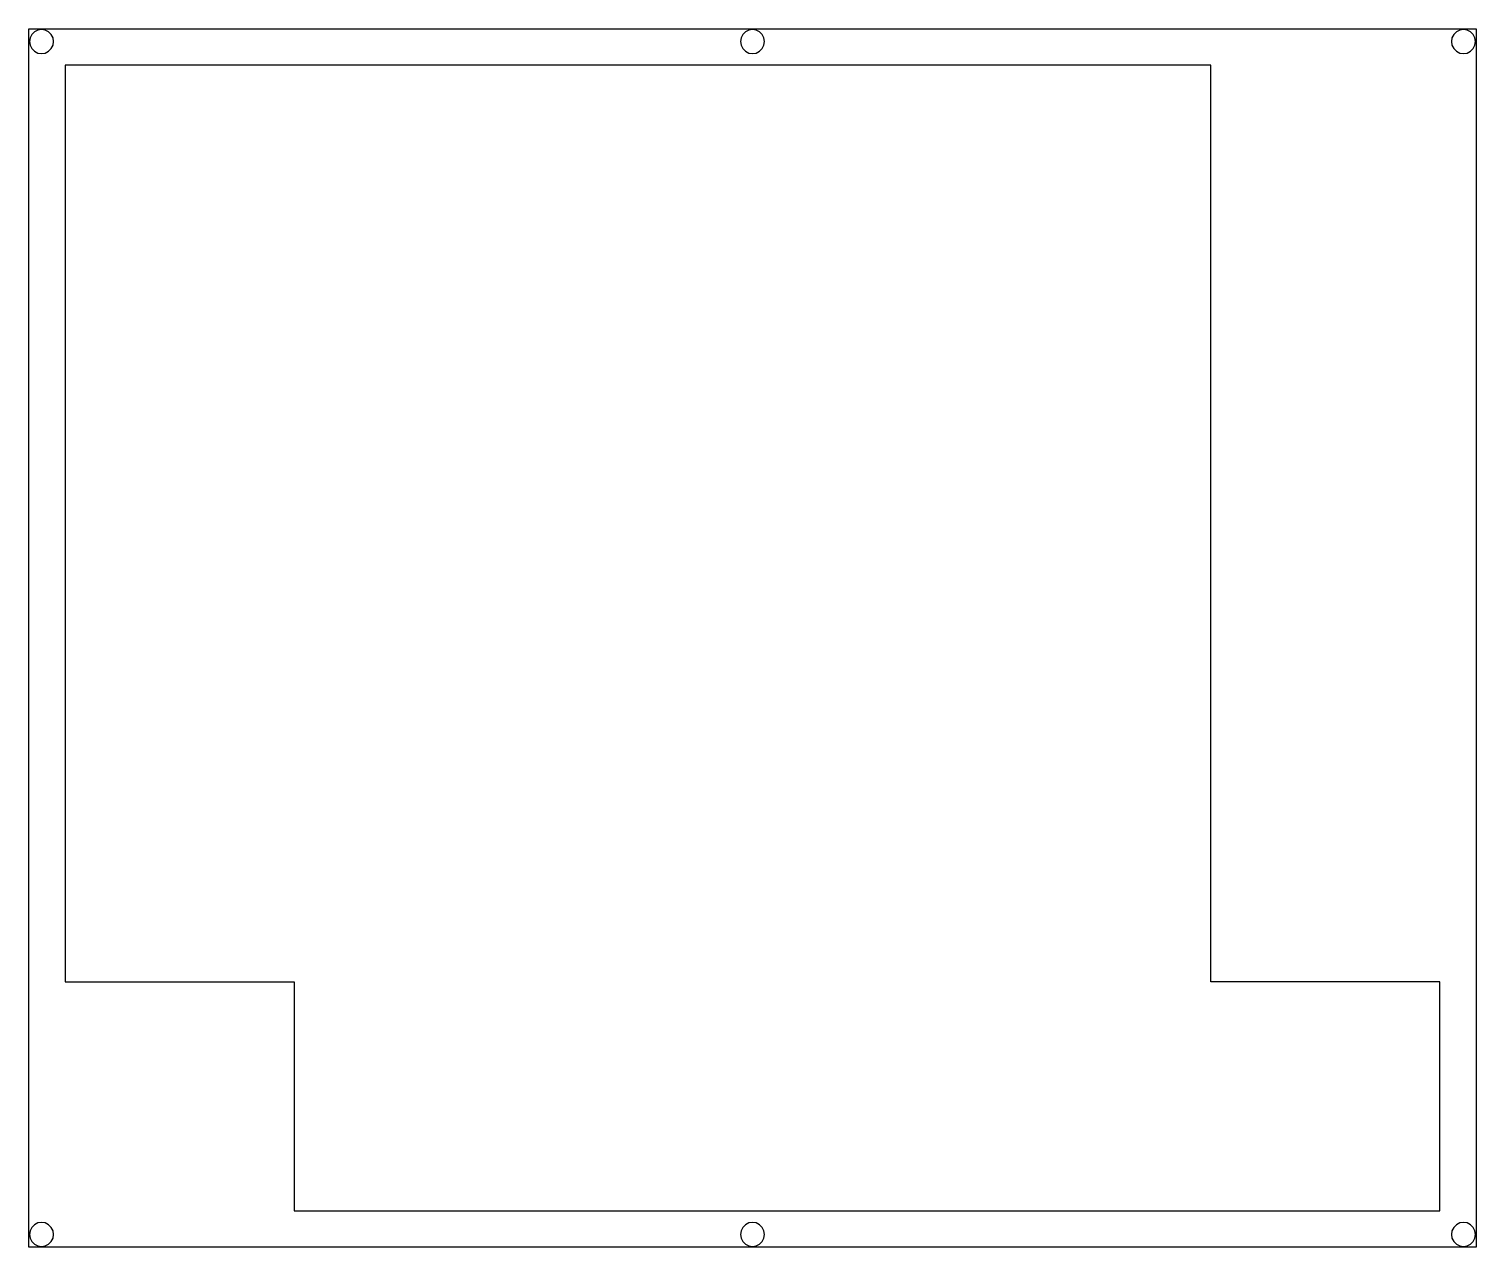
# Model space of a CAD drawing. Extents: x 0 to 120, y 0 to 102.
import ezdxf

# ---------------------------------------------------------------- set-up
doc = ezdxf.new("R2010")
doc.units = 0
doc.layers.get('0').update_dxf_attribs({"linetype": 'CONTINUOUS'})

msp = doc.modelspace()

# ---------------------------------------------------------------- linework, layer by layer
at = {"color": 0}
for p, q in [((0.095085, 101.505), (120.395, 101.505)), ((0.095085, 0.254937), (0.095085, 101.505)), ((0.558105, 101.265), (0.334863, 101.043)), ((0.835092, 101.407), (0.558105, 101.265)), ((1.14515, 101.457), (0.835092, 101.407)), ((1.45383, 101.407), (1.14515, 101.457)), ((1.7322, 101.265), (1.45383, 101.407)), ((1.95406, 101.043), (1.7322, 101.265)), ((59.6579, 101.265), (59.436, 101.043)), ((59.9352, 101.407), (59.6579, 101.265)), ((60.2449, 101.455), (59.9352, 101.407)), ((60.555, 101.407), (60.2449, 101.455)), ((60.8334, 101.265), (60.555, 101.407)), ((61.0538, 101.043), (60.8334, 101.265)), ((118.758, 101.265), (118.536, 101.043)), ((119.036, 101.407), (118.758, 101.265)), ((119.346, 101.455), (119.036, 101.407)), ((119.655, 101.407), (119.346, 101.455)), ((119.934, 101.265), (119.655, 101.407)), ((120.155, 101.043), (119.934, 101.265)), ((120.395, 101.505), (120.395, 0.254937)), ((0.192925, 100.765), (0.144694, 100.456)), ((0.144694, 100.456), (0.192925, 100.146)), ((0.334863, 101.043), (0.192925, 100.765)), ((0.192925, 100.146), (0.334863, 99.8693)), ((0.334863, 99.8693), (0.558105, 99.646)), ((1.7322, 99.646), (1.95406, 99.8693)), ((2.096, 100.765), (1.95406, 101.043)), ((1.95406, 99.8693), (2.096, 100.146)), ((2.14423, 100.456), (2.096, 100.765)), ((2.096, 100.146), (2.14423, 100.456)), ((59.2942, 100.765), (59.2459, 100.455)), ((59.2459, 100.455), (59.2942, 100.146)), ((59.436, 101.043), (59.2942, 100.765)), ((59.2942, 100.146), (59.436, 99.8693)), ((59.436, 99.8693), (59.6579, 99.646)), ((60.8334, 99.646), (61.0538, 99.8693)), ((61.196, 100.765), (61.0538, 101.043)), ((61.0538, 99.8693), (61.196, 100.146)), ((61.2454, 100.455), (61.196, 100.765)), ((61.196, 100.146), (61.2454, 100.455)), ((118.394, 100.765), (118.346, 100.455)), ((118.346, 100.455), (118.394, 100.146)), ((118.536, 101.043), (118.394, 100.765)), ((118.394, 100.146), (118.536, 99.8693)), ((118.536, 99.8693), (118.758, 99.646)), ((119.934, 99.646), (120.155, 99.8693)), ((120.297, 100.765), (120.155, 101.043)), ((120.155, 99.8693), (120.297, 100.146)), ((120.347, 100.455), (120.297, 100.765)), ((120.297, 100.146), (120.347, 100.455)), ((0.558105, 99.646), (0.835092, 99.5041)), ((0.835092, 99.5041), (1.14515, 99.4572)), ((1.14515, 99.4572), (1.45383, 99.5041)), ((1.45383, 99.5041), (1.7322, 99.646)), ((59.6579, 99.646), (59.9352, 99.5041)), ((59.9352, 99.5041), (60.2449, 99.4558)), ((60.2449, 99.4558), (60.555, 99.5041)), ((60.555, 99.5041), (60.8334, 99.646)), ((118.758, 99.646), (119.036, 99.5041)), ((119.036, 99.5041), (119.346, 99.4558)), ((119.346, 99.4558), (119.655, 99.5041)), ((119.655, 99.5041), (119.934, 99.646)), ((3.0937, 98.5076), (3.0937, 22.3049)), ((98.3463, 98.5076), (3.0937, 98.5076)), ((98.3463, 79.4551), (98.3463, 98.5076)), ((98.3449, 22.3063), (98.3449, 79.4551)), ((98.3449, 79.4551), (98.3463, 79.4551)), ((3.0937, 22.3049), (22.1451, 22.3049)), ((22.1451, 22.3049), (22.1451, 3.25493)), ((117.396, 22.3063), (98.3449, 22.3063)), ((117.396, 3.25493), (117.396, 22.3063)), ((22.1451, 3.25493), (117.396, 3.25493)), ((0.192925, 1.61506), (0.144694, 1.305)), ((0.144694, 1.305), (0.192925, 0.994943)), ((0.334863, 1.89205), (0.192925, 1.61506)), ((0.558105, 2.11391), (0.334863, 1.89205)), ((0.835092, 2.25585), (0.558105, 2.11391)), ((1.14515, 2.30408), (0.835092, 2.25585)), ((1.45383, 2.25585), (1.14515, 2.30408)), ((1.7322, 2.11391), (1.45383, 2.25585)), ((1.95406, 1.89205), (1.7322, 2.11391)), ((2.096, 1.61506), (1.95406, 1.89205)), ((2.14423, 1.305), (2.096, 1.61506)), ((2.096, 0.994943), (2.14423, 1.305)), ((59.2942, 1.61506), (59.2459, 1.305)), ((59.2459, 1.305), (59.2942, 0.994943)), ((59.436, 1.89205), (59.2942, 1.61506)), ((59.6579, 2.11391), (59.436, 1.89205)), ((59.9352, 2.25585), (59.6579, 2.11391)), ((60.2449, 2.30408), (59.9352, 2.25585)), ((60.555, 2.25585), (60.2449, 2.30408)), ((60.8334, 2.11391), (60.555, 2.25585)), ((61.0538, 1.89205), (60.8334, 2.11391)), ((61.196, 1.61506), (61.0538, 1.89205)), ((61.2454, 1.305), (61.196, 1.61506)), ((61.196, 0.994943), (61.2454, 1.305)), ((118.394, 1.61506), (118.346, 1.305)), ((118.346, 1.305), (118.394, 0.994943)), ((118.536, 1.89205), (118.394, 1.61506)), ((118.758, 2.11391), (118.536, 1.89205)), ((119.036, 2.25585), (118.758, 2.11391)), ((119.346, 2.30408), (119.036, 2.25585)), ((119.655, 2.25585), (119.346, 2.30408)), ((119.934, 2.11391), (119.655, 2.25585)), ((120.155, 1.89205), (119.934, 2.11391)), ((120.297, 1.61506), (120.155, 1.89205)), ((120.347, 1.305), (120.297, 1.61506)), ((120.297, 0.994943), (120.347, 1.305)), ((120.395, 0.254937), (0.095085, 0.254937)), ((0.192925, 0.994943), (0.334863, 0.717959)), ((0.334863, 0.717959), (0.558105, 0.496094)), ((0.558105, 0.496094), (0.835092, 0.354157)), ((0.835092, 0.354157), (1.14515, 0.304546)), ((1.14515, 0.304546), (1.45383, 0.354157)), ((1.45383, 0.354157), (1.7322, 0.496094)), ((1.7322, 0.496094), (1.95406, 0.717959)), ((1.95406, 0.717959), (2.096, 0.994943)), ((59.2942, 0.994943), (59.436, 0.717959)), ((59.436, 0.717959), (59.6579, 0.496094)), ((59.6579, 0.496094), (59.9352, 0.354157)), ((59.9352, 0.354157), (60.2449, 0.304546)), ((60.2449, 0.304546), (60.555, 0.354157)), ((60.555, 0.354157), (60.8334, 0.496094)), ((60.8334, 0.496094), (61.0538, 0.717959)), ((61.0538, 0.717959), (61.196, 0.994943)), ((118.394, 0.994943), (118.536, 0.717959)), ((118.536, 0.717959), (118.758, 0.496094)), ((118.758, 0.496094), (119.036, 0.354157)), ((119.036, 0.354157), (119.346, 0.304546)), ((119.346, 0.304546), (119.655, 0.354157)), ((119.655, 0.354157), (119.934, 0.496094)), ((119.934, 0.496094), (120.155, 0.717959)), ((120.155, 0.717959), (120.297, 0.994943))]:
    msp.add_line(p, q, dxfattribs=at)

doc.saveas('drawing.dxf')
